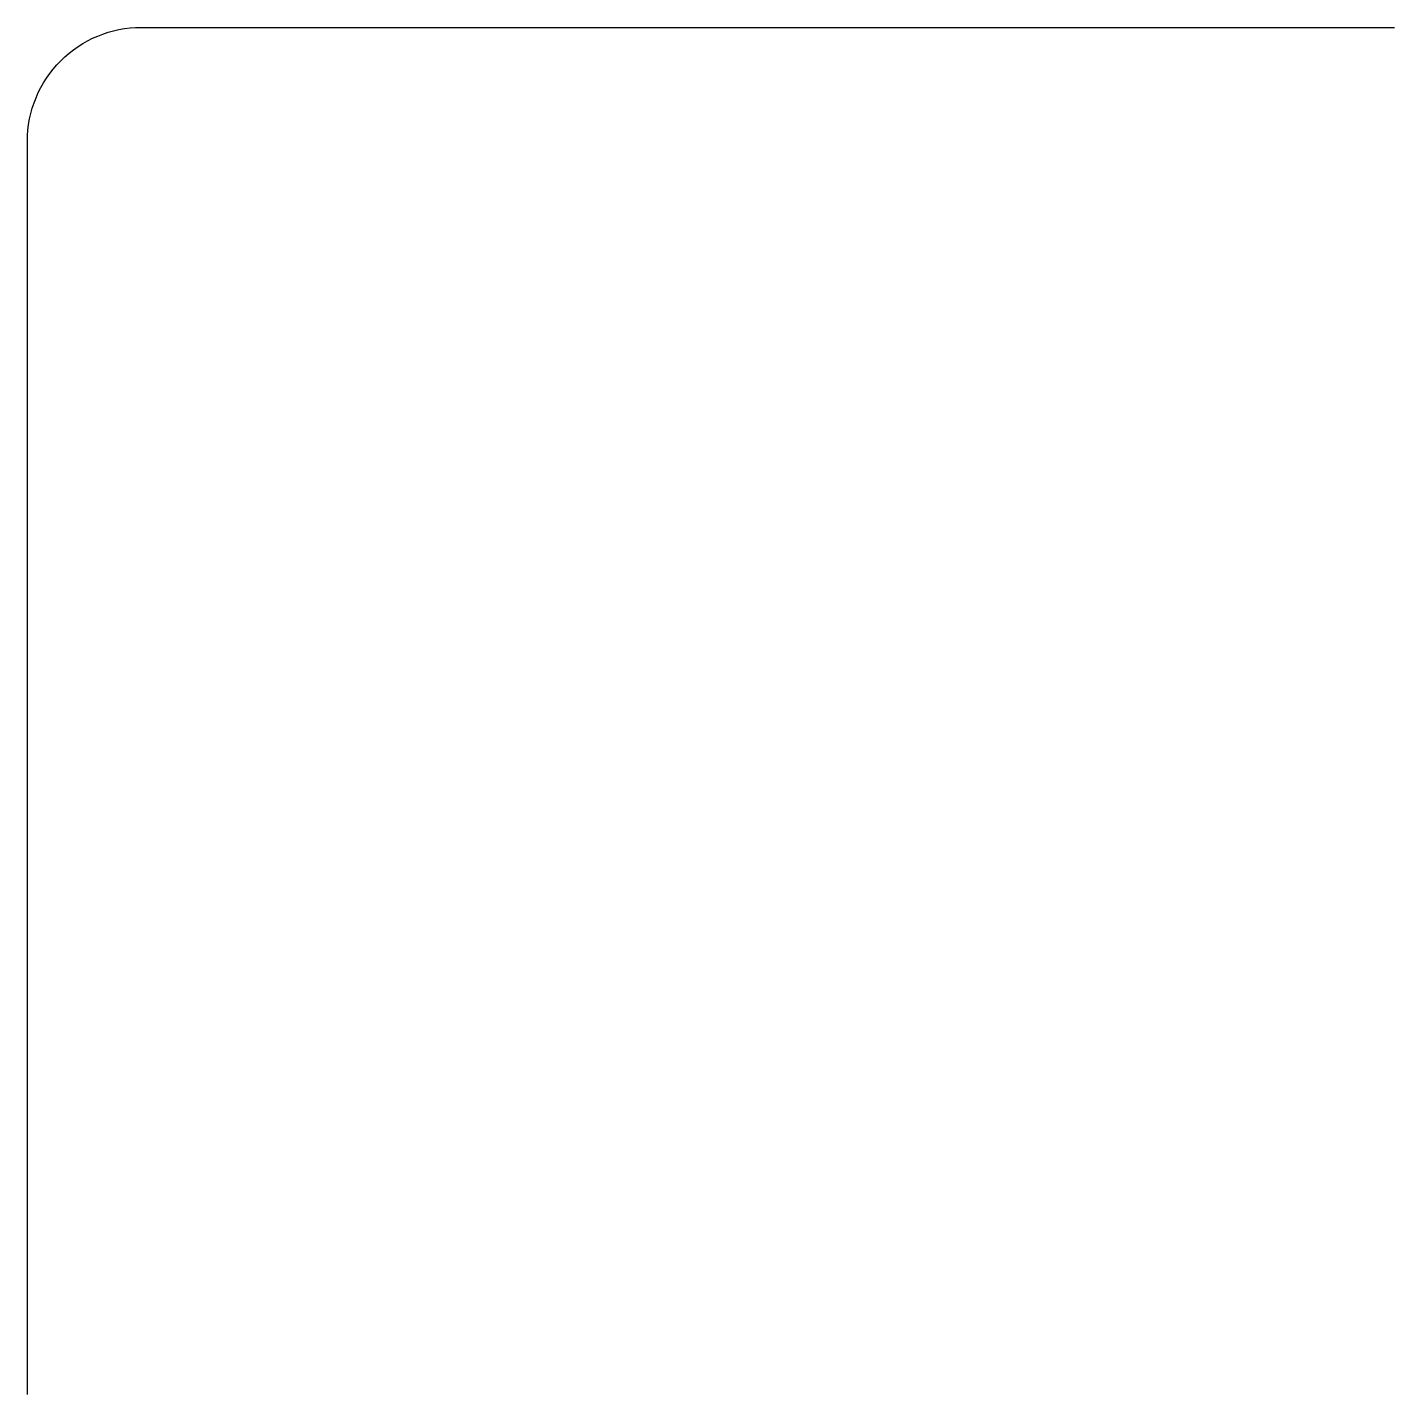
# Model space of a CAD drawing. Header units: inches. Extents: x 1.5 to 25.5, y -24.8 to -0.7.
import ezdxf

# ---------------------------------------------------------------- set-up
doc = ezdxf.new("R2010")
doc.units = ezdxf.units.IN
doc.header["$MEASUREMENT"] = 0

msp = doc.modelspace()

# ---------------------------------------------------------------- linework, layer by layer
msp.add_lwpolyline([(1.5, -24.75), (1.5, -2.75, -0.414214), (3.5, -0.75), (25.5, -0.75)], format="xyb")

doc.saveas('drawing.dxf')
